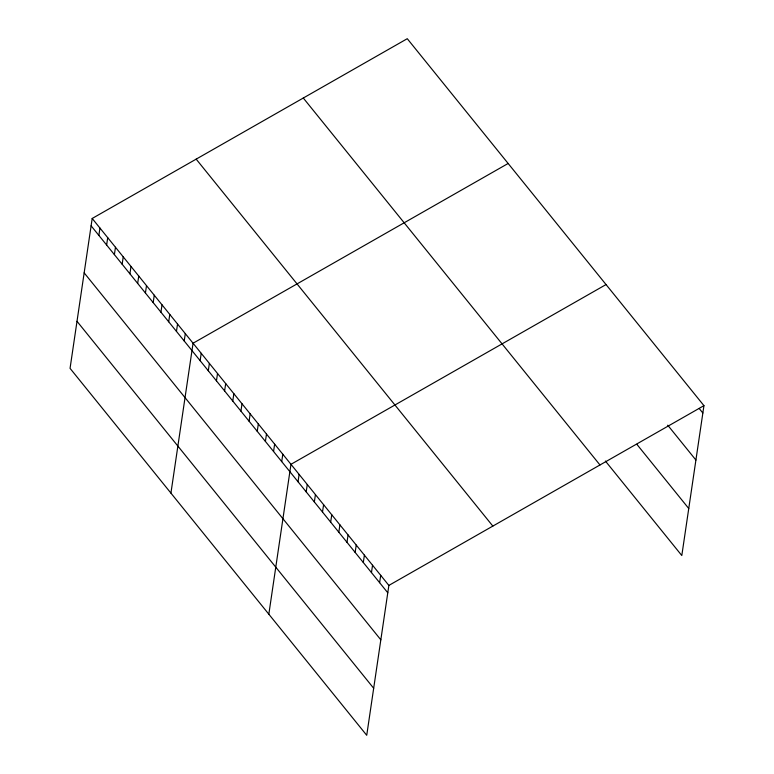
<?xml version="1.0" encoding="UTF-8"?>
<svg xmlns="http://www.w3.org/2000/svg" width="774" height="774" viewBox="0 0 774 774"><rect width="100%" height="100%" fill="white"/><g stroke="black" fill="none" stroke-linecap="round" stroke-linejoin="round"><path stroke-width="1.16" d="M92.193 218.462L70.057 368.347L366.731 735.3L388.867 585.415L92.193 218.462L407.269 38.7L703.943 405.653L681.807 555.539L605.413 461.052M98.869 235.412L99.952 228.059M106.628 245.01L107.712 237.657M114.388 254.607L115.471 247.254M122.147 264.205L123.23 256.852M129.906 273.803L130.99 266.44M137.666 283.4L138.749 276.037M145.425 292.998L146.509 285.635M153.175 302.595L154.268 295.233M160.934 312.193L162.027 304.83M168.693 321.791L169.787 314.428M176.453 331.388L177.546 324.025M184.212 340.986L185.305 333.623M170.928 493.106L193.065 343.221L508.141 163.469M200.137 360.674L201.221 353.312M208.293 370.765L209.377 363.403M216.449 380.856L217.533 373.494M224.605 390.947L225.698 383.585M232.771 401.038L233.854 393.676M240.927 411.129L242.01 403.767M249.083 421.22L250.166 413.858M257.239 431.312L258.332 423.949M265.405 441.403L266.488 434.04M273.561 451.494L274.644 444.131M281.717 461.585L282.8 454.222M268.83 614.208L290.966 464.313L606.042 284.561M298.038 481.767L299.122 474.404M306.194 491.858L307.278 484.505M314.35 501.949L315.434 494.596M322.506 512.04L323.6 504.687M330.672 522.131L331.756 514.778M338.828 532.222L339.912 524.869M346.984 542.313L348.068 534.96M355.14 552.404L356.233 545.051M363.306 562.495L364.39 555.142M371.462 572.586L372.546 565.233M379.618 582.677L380.702 575.324M388.867 585.415L703.943 405.653M699.145 408.42L702.85 413.006M667.72 425.187L695.913 460.046M636.838 444.286L688.754 508.508M303.292 98.017L599.966 464.971M196.17 159.134L492.835 526.088M91.109 225.815L387.774 592.768M84.163 272.854L380.827 639.808M77.003 321.307L373.678 688.26"/></g></svg>
